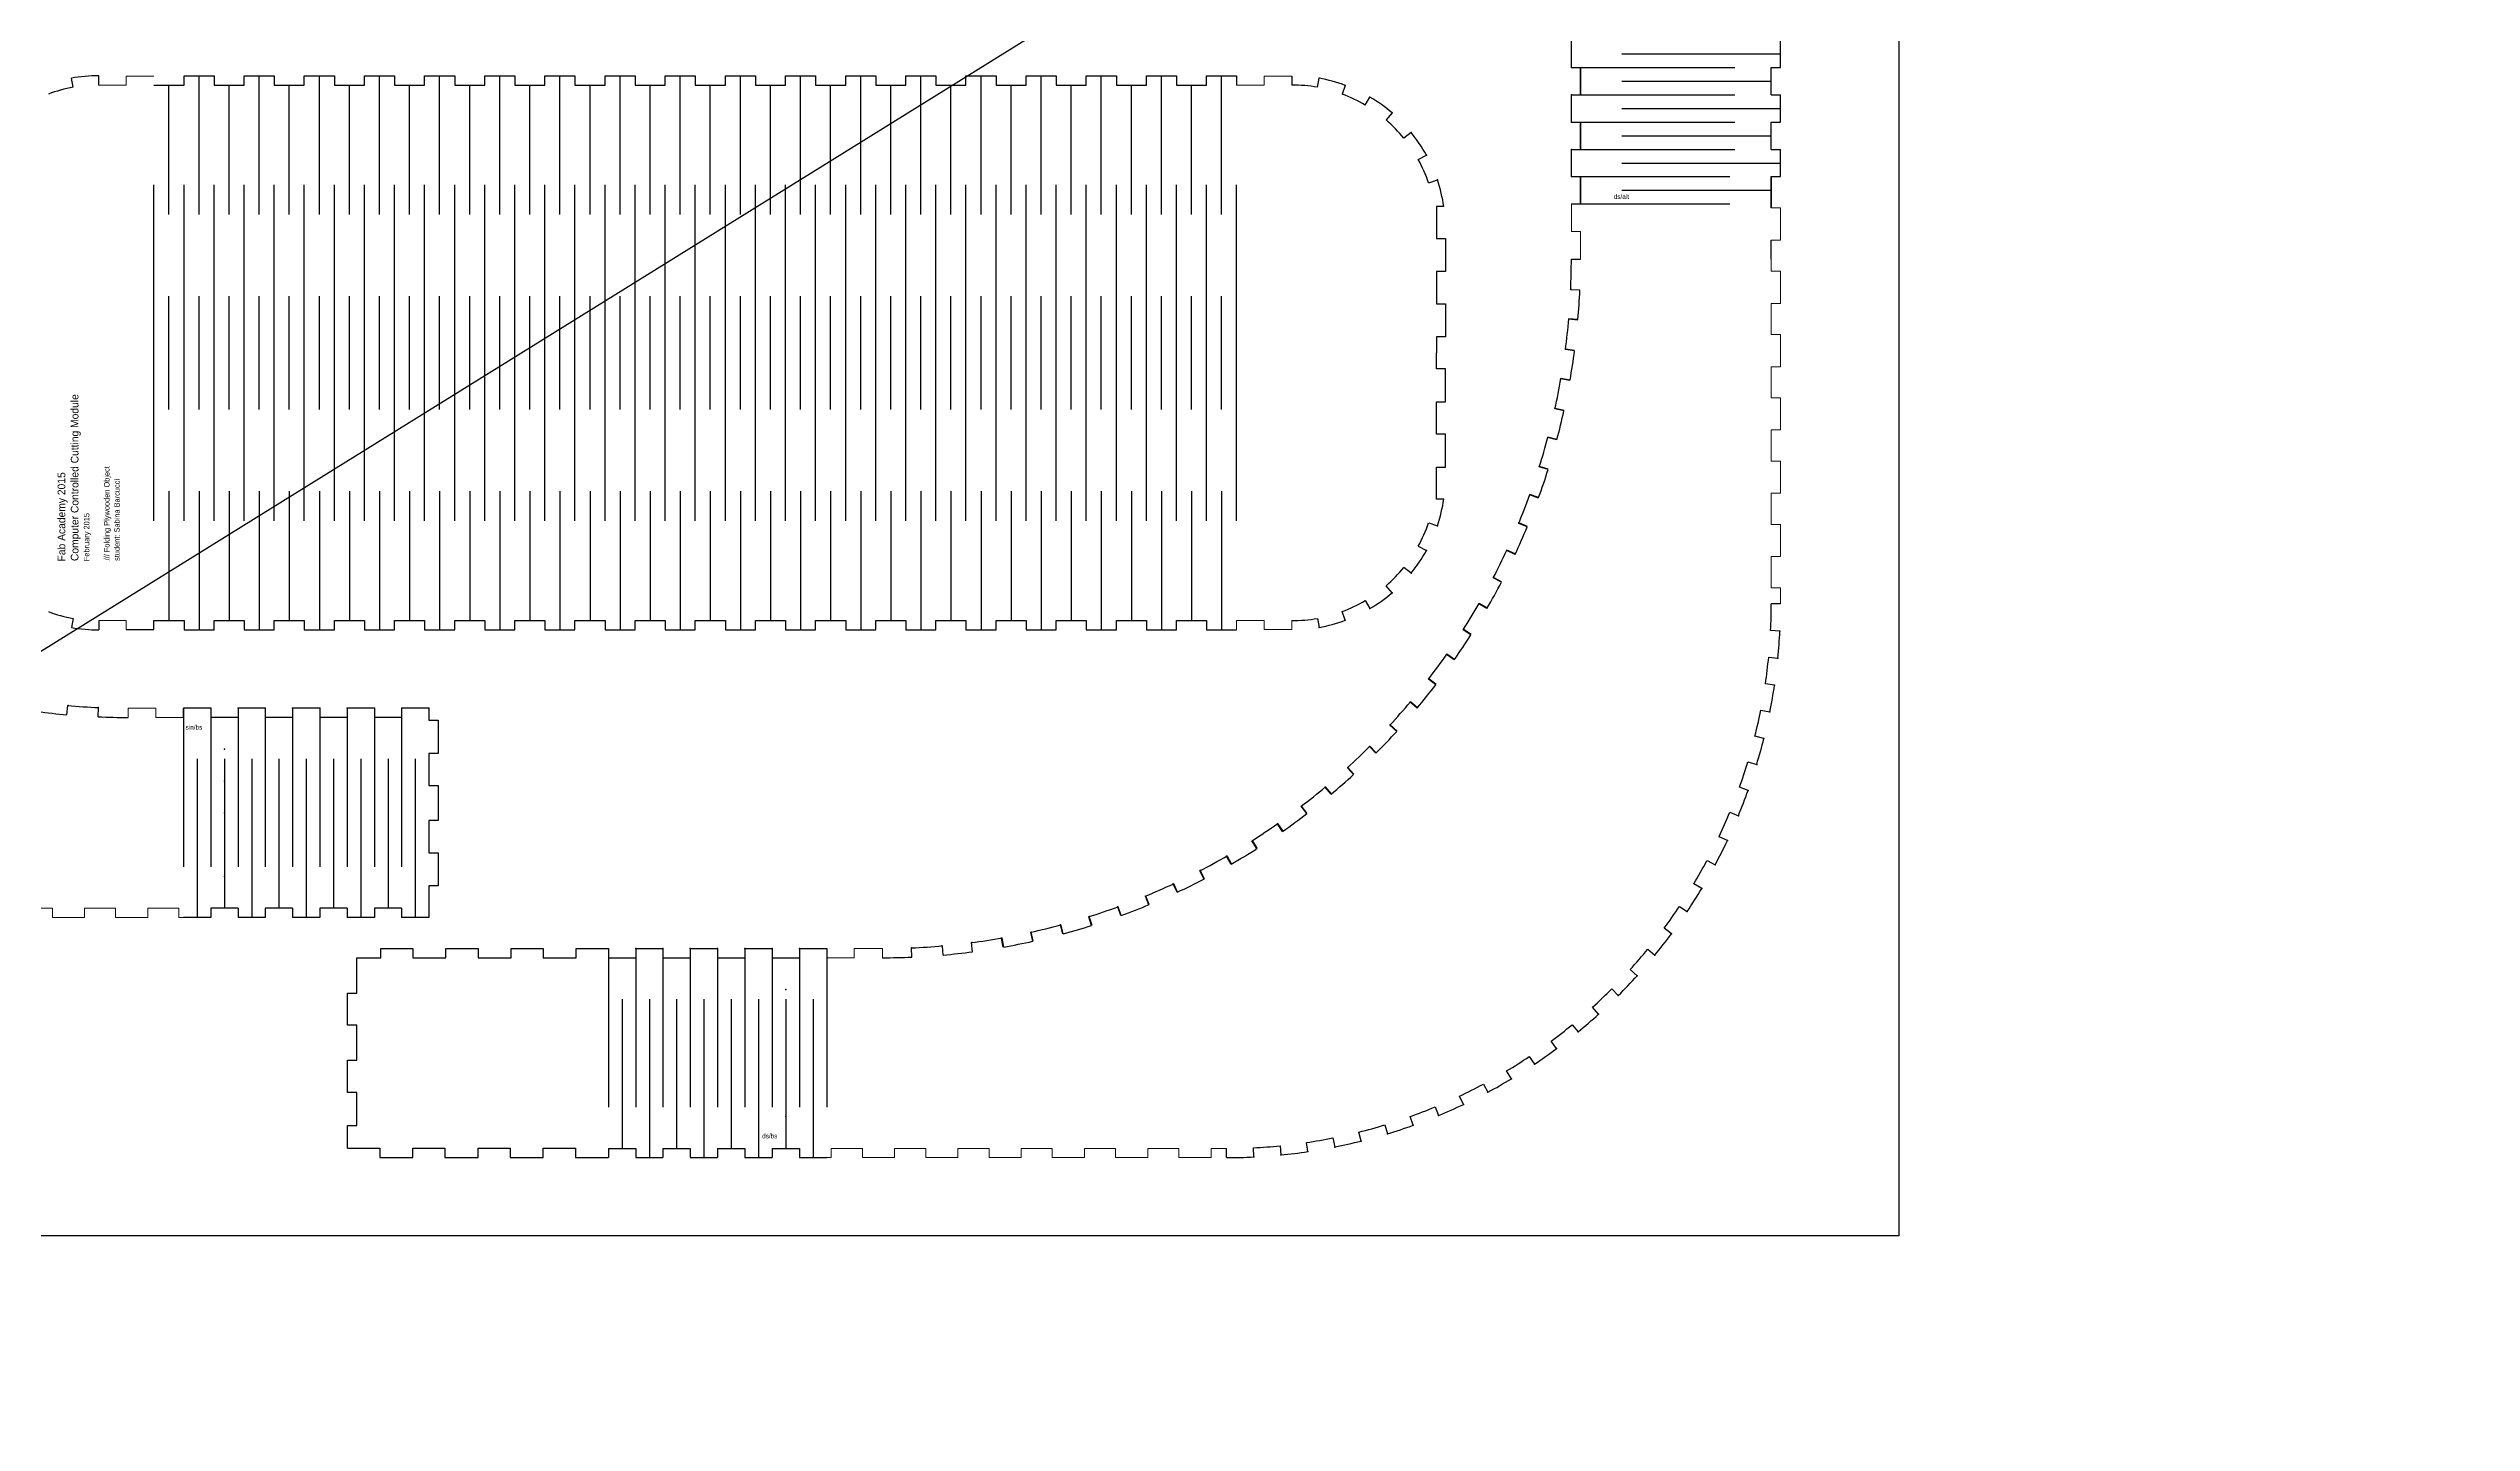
# Model space of a CAD drawing. Header units: millimetres. Extents: x -828 to 5071, y 1205 to 5492.
# Drawn here: x 4088 to 4876, y 2861 to 3308 of the extents above; entities that cross this region are included whole.
import ezdxf

# ---------------------------------------------------------------- set-up
doc = ezdxf.new("R2010")
doc.units = ezdxf.units.MM
doc.layers.get('0').update_dxf_attribs({"true_color": 0xe7f0ff})
doc.layers.add('Layer 1', color=7, linetype='Continuous')

msp = doc.modelspace()

# ---------------------------------------------------------------- linework, layer by layer
at = {"color": 5}
for p, q in [((4689.76, 3521.97), (4689.76, 2921.97)), ((4583.28, 3301.86), (4583.28, 3310.73)), ((4651.28, 3301.86), (4651.28, 3310.73)), ((4583.28, 3301.86), (4586.28, 3301.86)), ((4586.28, 3292.99), (4586.28, 3301.86)), ((4586.28, 3301.86), (4586.28, 3292.99)), ((4648.28, 3292.99), (4648.28, 3301.86)), ((4648.28, 3301.86), (4651.28, 3301.86)), ((4648.28, 3292.99), (4648.28, 3301.86)), ((4096.22, 3295.43), (4095.69, 3298.38)), ((4104.51, 3296.17), (4104.51, 3299.17)), ((4122.47, 3296.09), (4132.25, 3296.09)), ((4127.36, 3254.09), (4127.36, 3296.09)), ((4132.25, 3296.09), (4132.25, 3299.17)), ((4132.25, 3299.17), (4142.02, 3299.17)), ((4137.13, 3254.09), (4137.13, 3299.17)), ((4142.02, 3299.17), (4142.02, 3296.09)), ((4142.02, 3296.09), (4151.8, 3296.09)), ((4146.91, 3254.09), (4146.91, 3296.09)), ((4151.8, 3296.09), (4151.8, 3299.17)), ((4151.8, 3299.17), (4161.58, 3299.17)), ((4156.69, 3254.09), (4156.69, 3299.17)), ((4161.58, 3299.17), (4161.58, 3296.09)), ((4161.58, 3296.09), (4171.36, 3296.09)), ((4166.47, 3254.09), (4166.47, 3296.09)), ((4171.36, 3296.09), (4171.36, 3299.17)), ((4171.36, 3299.17), (4181.13, 3299.17)), ((4176.25, 3254.09), (4176.25, 3299.17)), ((4181.13, 3299.17), (4181.13, 3296.09)), ((4181.13, 3296.09), (4190.91, 3296.09)), ((4186.02, 3254.09), (4186.02, 3296.09)), ((4190.91, 3296.09), (4190.91, 3299.17)), ((4190.91, 3299.17), (4200.69, 3299.17)), ((4195.8, 3254.09), (4195.8, 3299.17)), ((4200.69, 3299.17), (4200.69, 3296.09)), ((4200.69, 3296.09), (4210.47, 3296.09)), ((4205.58, 3254.09), (4205.58, 3296.09)), ((4210.47, 3296.09), (4210.47, 3299.17)), ((4210.47, 3299.17), (4220.25, 3299.17)), ((4215.36, 3254.09), (4215.36, 3299.17)), ((4220.25, 3299.17), (4220.25, 3296.09)), ((4220.25, 3296.09), (4230.02, 3296.09)), ((4225.13, 3254.09), (4225.13, 3296.09)), ((4230.02, 3296.09), (4230.02, 3299.17)), ((4230.02, 3299.17), (4239.8, 3299.17)), ((4234.91, 3254.09), (4234.91, 3299.17)), ((4239.8, 3299.17), (4239.8, 3296.09)), ((4239.8, 3296.09), (4249.58, 3296.09)), ((4244.69, 3254.09), (4244.69, 3296.09)), ((4249.58, 3296.09), (4249.58, 3299.17)), ((4249.58, 3299.17), (4259.36, 3299.17)), ((4254.47, 3254.09), (4254.47, 3299.17)), ((4259.36, 3299.17), (4259.36, 3296.09)), ((4259.36, 3296.09), (4269.13, 3296.09)), ((4264.25, 3254.09), (4264.25, 3296.09)), ((4269.13, 3296.09), (4269.13, 3299.17)), ((4269.13, 3299.17), (4278.91, 3299.17)), ((4274.02, 3254.09), (4274.02, 3299.17)), ((4278.91, 3299.17), (4278.91, 3296.09)), ((4278.91, 3296.09), (4288.69, 3296.09)), ((4283.8, 3254.09), (4283.8, 3296.09)), ((4288.69, 3296.09), (4288.69, 3299.17)), ((4288.69, 3299.17), (4298.47, 3299.17)), ((4293.58, 3254.09), (4293.58, 3299.17)), ((4298.47, 3299.17), (4298.47, 3296.09)), ((4298.47, 3296.09), (4308.25, 3296.09)), ((4303.36, 3254.09), (4303.36, 3296.09)), ((4308.25, 3296.09), (4308.25, 3299.17)), ((4308.25, 3299.17), (4318.02, 3299.17)), ((4313.13, 3254.09), (4313.13, 3299.17)), ((4318.02, 3299.17), (4318.02, 3296.09)), ((4318.02, 3296.09), (4327.8, 3296.09)), ((4322.91, 3254.09), (4322.91, 3296.09)), ((4327.8, 3296.09), (4327.8, 3299.17)), ((4327.8, 3299.17), (4337.58, 3299.17)), ((4332.69, 3254.09), (4332.69, 3299.17)), ((4337.58, 3299.17), (4337.58, 3296.09)), ((4337.58, 3296.09), (4347.36, 3296.09)), ((4342.47, 3254.09), (4342.47, 3296.09)), ((4347.36, 3296.09), (4347.36, 3299.17)), ((4347.36, 3299.17), (4357.13, 3299.17)), ((4352.25, 3254.09), (4352.25, 3299.17)), ((4357.13, 3299.17), (4357.13, 3296.09)), ((4357.13, 3296.09), (4366.91, 3296.09)), ((4362.02, 3254.09), (4362.02, 3296.09)), ((4366.91, 3296.09), (4366.91, 3299.17)), ((4366.91, 3299.17), (4376.69, 3299.17)), ((4371.8, 3254.09), (4371.8, 3299.17)), ((4376.69, 3299.17), (4376.69, 3296.09)), ((4376.69, 3296.09), (4386.47, 3296.09)), ((4381.58, 3254.09), (4381.58, 3296.09)), ((4386.47, 3296.09), (4386.47, 3299.17)), ((4386.47, 3299.17), (4396.25, 3299.17)), ((4391.36, 3254.09), (4391.36, 3299.17)), ((4396.25, 3299.17), (4396.25, 3296.09)), ((4396.25, 3296.09), (4406.02, 3296.09)), ((4401.13, 3254.09), (4401.13, 3296.09)), ((4406.02, 3296.09), (4406.02, 3299.17)), ((4406.02, 3299.17), (4415.8, 3299.17)), ((4410.91, 3254.09), (4410.91, 3299.17)), ((4415.8, 3299.17), (4415.8, 3296.09)), ((4415.8, 3296.09), (4425.58, 3296.09)), ((4420.69, 3254.09), (4420.69, 3296.09)), ((4425.58, 3296.09), (4425.58, 3299.17)), ((4425.58, 3299.17), (4435.36, 3299.17)), ((4430.47, 3254.09), (4430.47, 3299.17)), ((4435.36, 3299.17), (4435.36, 3296.09)), ((4435.36, 3296.09), (4445.13, 3296.09)), ((4440.25, 3254.09), (4440.25, 3296.09)), ((4445.13, 3296.09), (4445.13, 3299.17)), ((4445.13, 3299.17), (4454.91, 3299.17)), ((4450.02, 3254.09), (4450.02, 3299.17)), ((4454.91, 3299.17), (4454.91, 3296.09)), ((4454.91, 3296.09), (4464.69, 3296.09)), ((4459.8, 3254.09), (4459.8, 3296.09)), ((4464.69, 3296.09), (4464.69, 3299.17)), ((4464.69, 3299.17), (4474.47, 3299.17)), ((4469.58, 3254.09), (4469.58, 3299.17)), ((4474.47, 3299.17), (4474.47, 3296.09)), ((4492.42, 3299.09), (4492.42, 3296.17)), ((4500.71, 3295.43), (4501.24, 3298.38)), ((4509.79, 3296.05), (4508.75, 3293.24)), ((4583.28, 3284.12), (4583.28, 3292.99)), ((4583.28, 3292.99), (4586.28, 3292.99)), ((4648.28, 3292.99), (4651.28, 3292.99)), ((4651.28, 3284.12), (4651.28, 3292.99)), ((4516.27, 3289.67), (4517.79, 3292.25)), ((4525, 3287.09), (4523.04, 3284.82)), ((4531.18, 3280.75), (4528.85, 3278.85)), ((4583.28, 3284.12), (4586.28, 3284.12)), ((4586.28, 3275.25), (4586.28, 3284.12)), ((4586.28, 3284.12), (4586.28, 3275.25)), ((4648.28, 3275.25), (4648.28, 3284.12)), ((4648.28, 3284.12), (4651.28, 3284.12)), ((4648.28, 3275.25), (4648.28, 3284.12)), ((4533.51, 3271.96), (4536.14, 3273.41)), ((4583.28, 3266.38), (4583.28, 3275.25)), ((4583.28, 3275.25), (4586.28, 3275.25)), ((4648.28, 3275.25), (4651.28, 3275.25)), ((4651.28, 3266.38), (4651.28, 3275.25)), ((4122.47, 3154.5), (4122.47, 3263.68)), ((4132.25, 3154.5), (4132.25, 3263.68)), ((4142.02, 3154.5), (4142.02, 3263.68)), ((4151.8, 3154.5), (4151.8, 3263.68)), ((4161.58, 3154.5), (4161.58, 3263.68)), ((4171.36, 3154.5), (4171.36, 3263.68)), ((4181.13, 3154.5), (4181.13, 3263.68)), ((4190.91, 3154.5), (4190.91, 3263.68)), ((4200.69, 3154.5), (4200.69, 3263.68)), ((4210.47, 3154.5), (4210.47, 3263.68)), ((4220.25, 3154.5), (4220.25, 3263.68)), ((4230.02, 3154.5), (4230.02, 3263.68)), ((4239.8, 3154.5), (4239.8, 3263.68)), ((4249.58, 3154.5), (4249.58, 3263.68)), ((4259.36, 3154.5), (4259.36, 3263.68)), ((4269.13, 3154.5), (4269.13, 3263.68)), ((4278.91, 3154.5), (4278.91, 3263.68)), ((4288.69, 3154.5), (4288.69, 3263.68)), ((4298.47, 3154.5), (4298.47, 3263.68)), ((4308.25, 3154.5), (4308.25, 3263.68)), ((4318.02, 3154.5), (4318.02, 3263.68)), ((4327.8, 3154.5), (4327.8, 3263.68)), ((4337.58, 3154.5), (4337.58, 3263.68)), ((4347.36, 3154.5), (4347.36, 3263.68)), ((4357.13, 3154.5), (4357.13, 3263.68)), ((4366.91, 3154.5), (4366.91, 3263.68)), ((4376.69, 3154.5), (4376.69, 3263.68)), ((4386.47, 3154.5), (4386.47, 3263.68)), ((4396.25, 3154.5), (4396.25, 3263.68)), ((4406.02, 3154.5), (4406.02, 3263.68)), ((4415.8, 3154.5), (4415.8, 3263.68)), ((4425.58, 3154.5), (4425.58, 3263.68)), ((4435.36, 3154.5), (4435.36, 3263.68)), ((4445.13, 3154.5), (4445.13, 3263.68)), ((4454.91, 3154.5), (4454.91, 3263.68)), ((4464.69, 3154.5), (4464.69, 3263.68)), ((4474.47, 3154.5), (4474.47, 3263.68)), ((4536.89, 3264.34), (4539.73, 3265.31)), ((4583.28, 3266.38), (4586.28, 3266.38)), ((4586.28, 3257.51), (4586.28, 3266.38)), ((4586.28, 3266.38), (4586.28, 3257.51)), ((4648.28, 3257.51), (4648.28, 3266.38)), ((4648.28, 3266.38), (4651.28, 3266.38)), ((4648.28, 3266.38), (4648.28, 3256.19)), ((4541.83, 3256.71), (4539.4, 3256.71)), ((4539.4, 3256.71), (4539.4, 3246.26)), ((4583.28, 3257.51), (4586.28, 3257.51)), ((4648.28, 3256.19), (4648.28, 3257.51)), ((4648.28, 3257.51), (4648.28, 3257.51)), ((4539.4, 3246.26), (4542.4, 3246.26)), ((4542.4, 3246.26), (4542.4, 3235.51)), ((4648.28, 3239.56), (4648.28, 3245.75)), ((4583.28, 3239.56), (4586.28, 3239.56)), ((4583.28, 3239.56), (4583.28, 3239.56)), ((4542.4, 3235.51), (4539.4, 3235.51)), ((4539.4, 3235.51), (4539.4, 3225.06)), ((4127.36, 3190.72), (4127.36, 3227.47)), ((4137.13, 3190.72), (4137.13, 3227.47)), ((4146.91, 3190.72), (4146.91, 3227.47)), ((4156.69, 3190.72), (4156.69, 3227.47)), ((4166.47, 3190.72), (4166.47, 3227.47)), ((4176.25, 3190.72), (4176.25, 3227.47)), ((4186.02, 3190.72), (4186.02, 3227.47)), ((4195.8, 3190.72), (4195.8, 3227.47)), ((4205.58, 3190.72), (4205.58, 3227.47)), ((4215.36, 3190.72), (4215.36, 3227.47)), ((4225.13, 3190.72), (4225.13, 3227.47)), ((4234.91, 3190.72), (4234.91, 3227.47)), ((4244.69, 3190.72), (4244.69, 3227.47)), ((4254.47, 3190.72), (4254.47, 3227.47)), ((4264.25, 3190.72), (4264.25, 3227.47)), ((4274.02, 3190.72), (4274.02, 3227.47)), ((4283.8, 3190.72), (4283.8, 3227.47)), ((4293.58, 3190.72), (4293.58, 3227.47)), ((4303.36, 3190.72), (4303.36, 3227.47)), ((4313.13, 3190.72), (4313.13, 3227.47)), ((4322.91, 3190.72), (4322.91, 3227.47)), ((4332.69, 3190.72), (4332.69, 3227.47)), ((4342.47, 3190.72), (4342.47, 3227.47)), ((4352.25, 3190.72), (4352.25, 3227.47)), ((4362.02, 3190.72), (4362.02, 3227.47)), ((4371.8, 3190.72), (4371.8, 3227.47)), ((4381.58, 3190.72), (4381.58, 3227.47)), ((4391.36, 3190.72), (4391.36, 3227.47)), ((4401.13, 3190.72), (4401.13, 3227.47)), ((4410.91, 3190.72), (4410.91, 3227.47)), ((4420.69, 3190.72), (4420.69, 3227.47)), ((4430.47, 3190.72), (4430.47, 3227.47)), ((4440.25, 3190.72), (4440.25, 3227.47)), ((4450.02, 3190.72), (4450.02, 3227.47)), ((4459.8, 3190.72), (4459.8, 3227.47)), ((4469.58, 3190.72), (4469.58, 3227.47)), ((4539.4, 3225.06), (4542.4, 3225.06)), ((4542.4, 3225.06), (4542.4, 3214.32)), ((4586.06, 3229.5), (4583.06, 3229.63)), ((4542.4, 3214.32), (4539.4, 3214.32)), ((4539.4, 3214.32), (4539.4, 3209.09)), ((4585.42, 3219.76), (4582.43, 3220.02)), ((4585.43, 3219.91), (4582.44, 3220.17)), ((4539.4, 3203.87), (4539.4, 3209.09)), ((4584.32, 3209.76), (4581.34, 3210.15)), ((4584.34, 3209.91), (4581.36, 3210.3)), ((4542.4, 3203.87), (4539.4, 3203.87)), ((4542.4, 3193.12), (4542.4, 3203.87)), ((4582.83, 3200.12), (4579.87, 3200.64)), ((4582.85, 3200.26), (4579.9, 3200.79)), ((4539.4, 3182.68), (4539.4, 3193.12)), ((4539.4, 3193.12), (4542.4, 3193.12)), ((4580.86, 3190.25), (4577.93, 3190.9)), ((4580.9, 3190.4), (4577.97, 3191.05)), ((4542.4, 3182.68), (4539.4, 3182.68)), ((4542.4, 3171.93), (4542.4, 3182.68)), ((4578.54, 3180.77), (4575.64, 3181.55)), ((4578.54, 3180.77), (4575.64, 3181.55)), ((4578.58, 3180.92), (4575.68, 3181.69)), ((4539.4, 3161.48), (4539.4, 3171.93)), ((4539.4, 3171.93), (4542.4, 3171.93)), ((4575.72, 3171.11), (4572.86, 3172.02)), ((4575.77, 3171.26), (4572.91, 3172.16)), ((4127.36, 3164.09), (4127.36, 3122.09)), ((4137.13, 3164.09), (4137.13, 3119.02)), ((4146.91, 3164.09), (4146.91, 3122.09)), ((4156.69, 3164.09), (4156.69, 3119.02)), ((4166.47, 3164.09), (4166.47, 3122.09)), ((4176.25, 3164.09), (4176.25, 3119.02)), ((4186.02, 3164.09), (4186.02, 3122.09)), ((4195.8, 3164.09), (4195.8, 3119.02)), ((4205.58, 3164.09), (4205.58, 3122.09)), ((4215.36, 3164.09), (4215.36, 3119.02)), ((4225.13, 3164.09), (4225.13, 3122.09)), ((4234.91, 3164.09), (4234.91, 3119.02)), ((4244.69, 3164.09), (4244.69, 3122.09)), ((4254.47, 3164.09), (4254.47, 3119.02)), ((4264.25, 3164.09), (4264.25, 3122.09)), ((4274.02, 3164.09), (4274.02, 3119.02)), ((4283.8, 3164.09), (4283.8, 3122.09)), ((4293.58, 3164.09), (4293.58, 3119.02)), ((4303.36, 3164.09), (4303.36, 3122.09)), ((4313.13, 3164.09), (4313.13, 3119.02)), ((4322.91, 3164.09), (4322.91, 3122.09)), ((4332.69, 3164.09), (4332.69, 3119.02)), ((4342.47, 3164.09), (4342.47, 3122.09)), ((4352.25, 3164.09), (4352.25, 3119.02)), ((4362.02, 3164.09), (4362.02, 3122.09)), ((4371.8, 3164.09), (4371.8, 3119.02)), ((4381.58, 3164.09), (4381.58, 3122.09)), ((4391.36, 3164.09), (4391.36, 3119.02)), ((4401.13, 3164.09), (4401.13, 3122.09)), ((4410.91, 3164.09), (4410.91, 3119.02)), ((4420.69, 3164.09), (4420.69, 3122.09)), ((4430.47, 3164.09), (4430.47, 3119.02)), ((4440.25, 3164.09), (4440.25, 3122.09)), ((4450.02, 3164.09), (4450.02, 3119.02)), ((4459.8, 3164.09), (4459.8, 3122.09)), ((4469.58, 3164.09), (4469.58, 3119.02)), ((4541.83, 3161.48), (4539.4, 3161.48)), ((4572.58, 3161.87), (4569.76, 3162.9)), ((4572.63, 3162.01), (4569.81, 3163.04)), ((4536.89, 3153.84), (4539.73, 3152.88)), ((4568.93, 3152.5), (4566.16, 3153.65)), ((4568.99, 3152.64), (4566.22, 3153.78)), ((4533.51, 3146.23), (4536.14, 3144.78)), ((4565, 3143.57), (4562.28, 3144.83)), ((4565.06, 3143.7), (4562.34, 3144.97)), ((4531.18, 3137.44), (4528.85, 3139.33)), ((4560.55, 3134.54), (4557.88, 3135.93)), ((4560.62, 3134.68), (4557.95, 3136.06)), ((4516.27, 3128.52), (4517.79, 3125.94)), ((4525, 3131.09), (4523.04, 3133.37)), ((4555.85, 3125.99), (4553.25, 3127.49)), ((4555.92, 3126.12), (4553.33, 3127.62)), ((4651.28, 3127.49), (4648.28, 3127.49)), ((4096.22, 3122.76), (4095.69, 3119.8)), ((4104.51, 3122.02), (4104.51, 3119.02)), ((4122.47, 3122.09), (4132.25, 3122.09)), ((4132.25, 3122.09), (4132.25, 3119.09)), ((4132.25, 3122.09), (4132.25, 3119.02)), ((4142.02, 3119.02), (4142.02, 3122.09)), ((4142.02, 3122.09), (4151.8, 3122.09)), ((4151.8, 3122.09), (4151.8, 3119.02)), ((4161.58, 3119.02), (4161.58, 3122.09)), ((4161.58, 3122.09), (4171.36, 3122.09)), ((4171.36, 3122.09), (4171.36, 3119.02)), ((4181.13, 3119.02), (4181.13, 3122.09)), ((4181.13, 3122.09), (4190.91, 3122.09)), ((4190.91, 3122.09), (4190.91, 3119.02)), ((4200.69, 3119.02), (4200.69, 3122.09)), ((4200.69, 3122.09), (4210.47, 3122.09)), ((4210.47, 3122.09), (4210.47, 3119.02)), ((4220.25, 3119.02), (4220.25, 3122.09)), ((4220.25, 3122.09), (4230.02, 3122.09)), ((4230.02, 3122.09), (4230.02, 3119.02)), ((4239.8, 3119.02), (4239.8, 3122.09)), ((4239.8, 3122.09), (4249.58, 3122.09)), ((4249.58, 3122.09), (4249.58, 3119.02)), ((4259.36, 3119.02), (4259.36, 3122.09)), ((4259.36, 3122.09), (4269.13, 3122.09)), ((4269.13, 3122.09), (4269.13, 3119.02)), ((4278.91, 3119.02), (4278.91, 3122.09)), ((4278.91, 3122.09), (4288.69, 3122.09)), ((4288.69, 3122.09), (4288.69, 3119.02)), ((4298.47, 3119.02), (4298.47, 3122.09)), ((4298.47, 3122.09), (4308.25, 3122.09)), ((4308.25, 3122.09), (4308.25, 3119.02)), ((4318.02, 3119.02), (4318.02, 3122.09)), ((4318.02, 3122.09), (4327.8, 3122.09)), ((4327.8, 3122.09), (4327.8, 3119.02)), ((4337.58, 3119.02), (4337.58, 3122.09)), ((4337.58, 3122.09), (4347.36, 3122.09)), ((4347.36, 3122.09), (4347.36, 3119.02)), ((4357.13, 3119.02), (4357.13, 3122.09)), ((4357.13, 3122.09), (4366.91, 3122.09)), ((4366.91, 3122.09), (4366.91, 3119.02)), ((4376.69, 3119.02), (4376.69, 3122.09)), ((4376.69, 3122.09), (4386.47, 3122.09)), ((4386.47, 3122.09), (4386.47, 3119.02)), ((4396.25, 3119.02), (4396.25, 3122.09)), ((4396.25, 3122.09), (4406.02, 3122.09)), ((4406.02, 3122.09), (4406.02, 3119.02)), ((4415.8, 3119.02), (4415.8, 3122.09)), ((4415.8, 3122.09), (4425.58, 3122.09)), ((4425.58, 3122.09), (4425.58, 3119.02)), ((4435.36, 3119.02), (4435.36, 3122.09)), ((4435.36, 3122.09), (4445.13, 3122.09)), ((4445.13, 3122.09), (4445.13, 3119.02)), ((4454.91, 3119.02), (4454.91, 3122.09)), ((4454.91, 3122.09), (4464.69, 3122.09)), ((4464.69, 3122.09), (4464.69, 3119.02)), ((4500.71, 3122.76), (4501.24, 3119.8)), ((4509.79, 3122.13), (4508.75, 3124.95)), ((4113.49, 3119.09), (4122.47, 3119.09)), ((4132.25, 3119.02), (4142.02, 3119.02)), ((4151.8, 3119.02), (4161.58, 3119.02)), ((4171.36, 3119.02), (4181.13, 3119.02)), ((4190.91, 3119.02), (4200.69, 3119.02)), ((4210.47, 3119.02), (4220.25, 3119.02)), ((4230.02, 3119.02), (4239.8, 3119.02)), ((4249.58, 3119.02), (4259.36, 3119.02)), ((4269.13, 3119.02), (4278.91, 3119.02)), ((4288.69, 3119.02), (4298.47, 3119.02)), ((4308.25, 3119.02), (4318.02, 3119.02)), ((4327.8, 3119.02), (4337.58, 3119.02)), ((4347.36, 3119.02), (4357.13, 3119.02)), ((4366.91, 3119.02), (4376.69, 3119.02)), ((4386.47, 3119.02), (4396.25, 3119.02)), ((4406.02, 3119.02), (4415.8, 3119.02)), ((4425.58, 3119.02), (4435.36, 3119.02)), ((4445.13, 3119.02), (4454.91, 3119.02)), ((4464.69, 3119.02), (4474.47, 3119.02)), ((4550.63, 3117.39), (4548.1, 3119)), ((4550.71, 3117.52), (4548.18, 3119.13)), ((4651.07, 3118.65), (4648.07, 3118.8)), ((4545.2, 3109.28), (4542.74, 3111)), ((4545.29, 3109.4), (4542.83, 3111.12)), ((4647.43, 3110.13), (4650.42, 3109.84)), ((4539.25, 3101.17), (4536.87, 3102.99)), ((4539.34, 3101.29), (4536.96, 3103.11)), ((4649.34, 3101.07), (4646.37, 3101.51)), ((4094.18, 3091.43), (4094.44, 3094.41)), ((4104.37, 3090.76), (4104.5, 3093.76)), ((4140.95, 3093.55), (4132.08, 3093.55)), ((4132.08, 3093.55), (4132.08, 3042)), ((4132.08, 3090.55), (4132.08, 3093.47)), ((4140.95, 3093.55), (4140.95, 3090.55)), ((4140.95, 3093.55), (4140.95, 3090.55)), ((4140.95, 3093.55), (4140.95, 3042)), ((4149.82, 3090.55), (4140.95, 3090.55)), ((4158.69, 3093.55), (4149.82, 3093.55)), ((4149.82, 3093.55), (4149.82, 3090.55)), ((4149.82, 3093.55), (4149.82, 3090.55)), ((4149.82, 3093.55), (4149.82, 3042)), ((4158.69, 3093.55), (4158.69, 3090.55)), ((4158.69, 3093.55), (4158.69, 3090.55)), ((4158.69, 3093.55), (4158.69, 3042)), ((4167.56, 3090.55), (4158.69, 3090.55)), ((4176.43, 3093.55), (4167.56, 3093.55)), ((4167.56, 3093.55), (4167.56, 3090.55)), ((4167.56, 3093.55), (4167.56, 3090.55)), ((4167.56, 3093.55), (4167.56, 3042)), ((4176.43, 3093.55), (4176.43, 3090.55)), ((4176.43, 3093.55), (4176.43, 3090.55)), ((4176.43, 3093.55), (4176.43, 3042)), ((4185.3, 3090.55), (4176.43, 3090.55)), ((4194.17, 3093.55), (4185.3, 3093.55)), ((4185.3, 3093.55), (4185.3, 3090.55)), ((4185.3, 3093.55), (4185.3, 3090.55)), ((4185.3, 3090.55), (4185.3, 3042)), ((4194.17, 3093.55), (4194.17, 3090.55)), ((4194.17, 3093.55), (4194.17, 3090.55)), ((4203, 3090.55), (4194.17, 3090.55)), ((4194.17, 3090.55), (4194.17, 3042)), ((4211.87, 3093.55), (4203, 3093.55)), ((4203, 3093.55), (4203, 3090.55)), ((4203, 3093.55), (4203, 3090.55)), ((4203, 3090.55), (4203, 3042)), ((4211.87, 3093.55), (4211.87, 3089.61)), ((4211.87, 3089.61), (4214.87, 3089.61)), ((4214.87, 3089.61), (4214.87, 3078.86)), ((4526.5, 3086), (4524.29, 3088.02)), ((4526.6, 3086.11), (4524.39, 3088.13)), ((4526.6, 3086.11), (4524.39, 3088.13)), ((4533.14, 3093.56), (4530.84, 3095.48)), ((4533.24, 3093.67), (4530.94, 3095.6)), ((4644.88, 3092.94), (4647.82, 3092.36)), ((4519.75, 3078.95), (4517.63, 3081.07)), ((4519.75, 3078.95), (4517.63, 3081.07)), ((4519.86, 3079.05), (4517.74, 3081.17)), ((4645.89, 3083.73), (4642.98, 3084.46)), ((4136.51, 3077.09), (4136.51, 3025.54)), ((4145.38, 3077.09), (4145.38, 3028.54)), ((4154.25, 3077.09), (4154.25, 3025.54)), ((4163.12, 3077.09), (4163.12, 3028.54)), ((4171.99, 3077.09), (4171.99, 3025.54)), ((4180.86, 3077.09), (4180.86, 3028.54)), ((4189.74, 3077.09), (4189.74, 3025.54)), ((4198.58, 3077.09), (4198.58, 3028.54)), ((4207.43, 3077.09), (4207.43, 3025.54)), ((4214.87, 3078.86), (4211.87, 3078.86)), ((4211.87, 3078.86), (4211.87, 3068.41)), ((4512.48, 3071.99), (4510.46, 3074.2)), ((4512.59, 3072.09), (4510.57, 3074.31)), ((4640.66, 3076.09), (4643.53, 3075.22)), ((4211.87, 3068.41), (4214.87, 3068.41)), ((4214.87, 3068.41), (4214.87, 3057.01)), ((4505.14, 3065.56), (4503.21, 3067.86)), ((4505.14, 3065.56), (4503.21, 3067.86)), ((4505.26, 3065.66), (4503.33, 3067.95)), ((4640.76, 3066.82), (4637.93, 3067.83)), ((4214.87, 3057.01), (4211.87, 3057.01)), ((4211.87, 3057.01), (4211.87, 3046.57)), ((4497.29, 3059.27), (4495.47, 3061.65)), ((4497.41, 3059.36), (4495.59, 3061.74)), ((4634.81, 3059.73), (4637.58, 3058.58)), ((4481.06, 3047.91), (4479.44, 3050.44)), ((4481.18, 3047.99), (4479.57, 3050.52)), ((4489.42, 3053.5), (4487.7, 3055.95)), ((4489.42, 3053.5), (4487.7, 3055.95)), ((4489.54, 3053.58), (4487.82, 3056.04)), ((4634, 3050.5), (4631.28, 3051.78)), ((4211.87, 3046.57), (4214.87, 3046.57)), ((4214.87, 3046.57), (4214.87, 3035.82)), ((4464.02, 3038.08), (4462.64, 3040.74)), ((4464.02, 3038.08), (4462.64, 3040.74)), ((4472.71, 3042.85), (4471.21, 3045.45)), ((4472.84, 3042.93), (4471.34, 3045.52)), ((4627.38, 3044.02), (4630.02, 3042.6)), ((4214.87, 3035.82), (4211.87, 3035.82)), ((4211.87, 3035.82), (4211.87, 3025.54)), ((4455.13, 3033.7), (4453.87, 3036.42)), ((4455.13, 3033.7), (4453.87, 3036.42)), ((4455.27, 3033.76), (4454, 3036.48)), ((4463.89, 3038.01), (4462.5, 3040.68)), ((4625.67, 3034.91), (4623.09, 3036.45)), ((4140.95, 3025.54), (4132.08, 3025.54)), ((4149.82, 3028.54), (4140.95, 3028.54)), ((4140.95, 3028.54), (4140.95, 3025.54)), ((4140.95, 3028.54), (4140.95, 3025.54)), ((4149.82, 3028.54), (4149.82, 3025.54)), ((4149.82, 3028.54), (4149.82, 3025.54)), ((4158.69, 3025.54), (4149.82, 3025.54)), ((4167.56, 3028.54), (4158.69, 3028.54)), ((4158.69, 3028.54), (4158.69, 3025.54)), ((4158.69, 3028.54), (4158.69, 3025.54)), ((4167.56, 3028.54), (4167.56, 3025.54)), ((4167.56, 3028.54), (4167.56, 3025.54)), ((4176.43, 3025.54), (4167.56, 3025.54)), ((4185.3, 3028.54), (4176.43, 3028.54)), ((4176.43, 3028.54), (4176.43, 3025.54)), ((4176.43, 3028.54), (4176.43, 3025.54)), ((4185.3, 3028.54), (4185.3, 3025.54)), ((4185.3, 3028.54), (4185.3, 3025.54)), ((4194.17, 3025.54), (4185.3, 3025.54)), ((4203, 3028.54), (4194.17, 3028.54)), ((4194.17, 3028.54), (4194.17, 3025.54)), ((4194.17, 3028.54), (4194.17, 3025.54)), ((4203, 3028.54), (4203, 3025.54)), ((4211.87, 3025.54), (4203, 3025.54)), ((4211.87, 3028.54), (4211.87, 3025.54)), ((4427.3, 3022.89), (4426.4, 3025.75)), ((4427.44, 3022.93), (4426.54, 3025.79)), ((4427.44, 3022.93), (4426.54, 3025.79)), ((4436.83, 3026.12), (4435.8, 3028.94)), ((4436.97, 3026.17), (4435.94, 3028.99)), ((4445.92, 3029.65), (4444.78, 3032.42)), ((4446.06, 3029.71), (4444.91, 3032.48)), ((4446.06, 3029.71), (4444.91, 3032.48)), ((4618.44, 3029.11), (4620.94, 3027.44)), ((4388.64, 3014.34), (4388.25, 3017.32)), ((4398.58, 3015.87), (4398.06, 3018.82)), ((4398.73, 3015.9), (4398.21, 3018.85)), ((4408.16, 3017.77), (4407.51, 3020.7)), ((4408.3, 3017.8), (4407.65, 3020.73)), ((4408.3, 3017.8), (4407.65, 3020.73)), ((4417.93, 3020.16), (4417.15, 3023.06)), ((4418.07, 3020.2), (4417.3, 3023.1)), ((4615.85, 3020.22), (4613.44, 3022.01)), ((4188.45, 3012.42), (4196.2, 3012.42)), ((4188.45, 3000.9), (4188.45, 3012.42)), ((4196.2, 3012.42), (4196.2, 3015.42)), ((4196.2, 3015.42), (4206.64, 3015.42)), ((4206.64, 3015.42), (4206.64, 3012.42)), ((4206.64, 3012.42), (4217.39, 3012.42)), ((4217.39, 3012.42), (4217.39, 3015.42)), ((4217.39, 3015.42), (4227.84, 3015.42)), ((4227.84, 3015.42), (4227.84, 3012.42)), ((4227.84, 3012.42), (4238.58, 3012.42)), ((4238.58, 3012.42), (4238.58, 3015.42)), ((4238.58, 3015.42), (4249.03, 3015.42)), ((4249.03, 3015.42), (4249.03, 3012.42)), ((4249.03, 3012.42), (4259.78, 3012.42)), ((4259.78, 3012.42), (4259.78, 3015.42)), ((4259.78, 3015.42), (4270.23, 3015.42)), ((4270.23, 3015.42), (4270.23, 3012.42)), ((4270.23, 3012.42), (4279.1, 3012.42)), ((4270.23, 3012.42), (4270.23, 2963.88)), ((4279.1, 3015.42), (4287.97, 3015.42)), ((4279.1, 3015.42), (4279.1, 3012.42)), ((4279.1, 3015.42), (4279.1, 2963.88)), ((4287.97, 3015.42), (4287.97, 3012.42)), ((4287.97, 3015.42), (4287.97, 2963.88)), ((4287.97, 3012.42), (4296.84, 3012.42)), ((4296.84, 3015.42), (4305.71, 3015.42)), ((4296.84, 3015.42), (4296.84, 3012.42)), ((4296.84, 3015.42), (4296.84, 2963.88)), ((4305.71, 3015.42), (4305.71, 3012.42)), ((4305.71, 3015.42), (4305.71, 2963.88)), ((4305.71, 3012.42), (4314.58, 3012.42)), ((4314.58, 3015.42), (4323.45, 3015.42)), ((4314.58, 3015.42), (4314.58, 3012.42)), ((4314.58, 3015.42), (4314.58, 2963.88)), ((4323.45, 3015.42), (4323.45, 3012.42)), ((4323.45, 3015.42), (4323.45, 2963.88)), ((4323.45, 3012.42), (4332.32, 3012.42)), ((4332.32, 3015.42), (4341.19, 3015.42)), ((4332.32, 3015.42), (4332.32, 3012.42)), ((4332.32, 3015.42), (4332.32, 2963.88)), ((4341.19, 3015.42), (4341.19, 2963.88)), ((4368.9, 3012.63), (4368.77, 3015.63)), ((4379.09, 3013.3), (4378.82, 3016.29)), ((4608.09, 3015.15), (4610.41, 3013.25)), ((4596.42, 3002.28), (4598.54, 3000.16)), ((4604.64, 3006.56), (4602.41, 3008.57)), ((4185.45, 2990.46), (4185.45, 3000.9)), ((4185.45, 3000.9), (4188.45, 3000.9)), ((4274.66, 2998.96), (4274.66, 2950.41)), ((4283.53, 2998.96), (4283.53, 2947.41)), ((4292.4, 2998.96), (4292.4, 2950.41)), ((4301.27, 2998.96), (4301.27, 2947.41)), ((4310.14, 2998.96), (4310.14, 2950.41)), ((4319.01, 2998.96), (4319.01, 2947.41)), ((4327.88, 2998.96), (4327.88, 2950.41)), ((4336.75, 2998.96), (4336.75, 2947.41)), ((4592.14, 2994.06), (4590.13, 2996.29)), ((4188.45, 2990.46), (4185.45, 2990.46)), ((4188.45, 2979.06), (4188.45, 2990.46)), ((4583.54, 2990.61), (4585.45, 2988.29)), ((4185.45, 2968.61), (4185.45, 2979.06)), ((4185.45, 2979.06), (4188.45, 2979.06)), ((4569.59, 2980.26), (4571.25, 2977.76)), ((4578.48, 2982.85), (4576.69, 2985.26)), ((4554.68, 2971.32), (4556.1, 2968.68)), ((4563.79, 2973.03), (4562.24, 2975.61)), ((4188.45, 2968.61), (4185.45, 2968.61)), ((4188.45, 2957.86), (4188.45, 2968.61)), ((4538.97, 2963.89), (4540.12, 2961.12)), ((4548.2, 2964.7), (4546.92, 2967.42)), ((4185.45, 2957.86), (4188.45, 2957.86)), ((4514.96, 2952.81), (4514.24, 2955.72)), ((4522.61, 2958.04), (4523.48, 2955.17)), ((4531.88, 2957.94), (4530.86, 2960.77)), ((4185.45, 2950.48), (4195.9, 2950.48)), ((4195.9, 2950.48), (4195.9, 2947.48)), ((4195.9, 2947.48), (4206.64, 2947.48)), ((4206.64, 2947.48), (4206.64, 2950.48)), ((4206.64, 2950.48), (4217.09, 2950.48)), ((4217.09, 2950.48), (4217.09, 2947.48)), ((4217.09, 2947.48), (4227.84, 2947.48)), ((4227.84, 2947.48), (4227.84, 2950.48)), ((4227.84, 2950.48), (4238.28, 2950.48)), ((4238.28, 2950.48), (4238.28, 2947.48)), ((4238.28, 2947.48), (4249.03, 2947.48)), ((4249.03, 2947.48), (4249.03, 2950.48)), ((4249.03, 2950.48), (4259.48, 2950.48)), ((4259.48, 2950.48), (4259.48, 2947.48)), ((4259.48, 2947.48), (4270.23, 2947.48)), ((4270.23, 2950.41), (4279.1, 2950.41)), ((4279.1, 2950.41), (4279.1, 2947.41)), ((4279.1, 2947.41), (4287.97, 2947.41)), ((4287.97, 2950.41), (4296.84, 2950.41)), ((4287.97, 2950.41), (4287.97, 2947.41)), ((4296.84, 2950.41), (4296.84, 2947.41)), ((4296.84, 2947.41), (4305.71, 2947.41)), ((4305.71, 2950.41), (4314.58, 2950.41)), ((4305.71, 2950.41), (4305.71, 2947.41)), ((4314.58, 2950.41), (4314.58, 2947.41)), ((4314.58, 2947.41), (4323.45, 2947.41)), ((4323.45, 2950.41), (4332.32, 2950.41)), ((4323.45, 2950.41), (4323.45, 2947.41)), ((4332.32, 2950.41), (4332.32, 2947.41)), ((4332.32, 2947.41), (4341.19, 2947.41)), ((4471.21, 2947.41), (4471.21, 2950.41)), ((4480.05, 2947.63), (4479.9, 2950.63)), ((4488.57, 2951.27), (4488.86, 2948.28)), ((4497.63, 2949.36), (4497.19, 2952.33)), ((4505.76, 2953.82), (4506.34, 2950.87)), ((4689.76, 2921.97), (3789.76, 2921.97))]:
    msp.add_line(p, q, dxfattribs=at)
at = {"color": 4}
msp.add_lwpolyline([(3681.8, 2861.28), (4875.93, 3603.01)], dxfattribs=at)
at = {"color": 5}
for points in [[(4586.28, 3301.86), (4636.41, 3301.86)], [(4599.74, 3306.3), (4651.28, 3306.3)], [(4586.28, 3292.99), (4636.41, 3292.99)], [(4599.74, 3297.43), (4648.28, 3297.43)], [(4599.74, 3288.56), (4651.28, 3288.56)], [(4586.28, 3284.12), (4636.41, 3284.12)], [(4599.74, 3279.69), (4648.28, 3279.69)], [(4586.28, 3275.25), (4636.41, 3275.25)], [(4599.74, 3270.82), (4651.28, 3270.82)], [(4586.28, 3266.38), (4634.82, 3266.38)], [(4599.74, 3261.95), (4648.28, 3261.95)], [(4586.28, 3257.51), (4634.82, 3257.51)], [(4122.47, 3119.09), (4122.47, 3122.09)], [(4185.45, 2950.48), (4185.45, 2957.86)], [(4270.23, 2950.41), (4270.23, 2947.48)]]:
    msp.add_lwpolyline(points, dxfattribs=at)
for centre, radius, start, end in [((4104.51, 3249.19), 46.98, 100.1692, 110.33841), ((4104.51, 3249.19), 49.98, 90, 100.1692), ((4492.42, 3249.19), 46.98, 79.8308, 90), ((4492.42, 3249.19), 49.98, 69.66159, 79.8308), ((4492.42, 3249.19), 46.98, 59.49239, 69.66159), ((4492.42, 3249.19), 49.98, 49.32319, 59.49239), ((4492.42, 3249.19), 46.98, 39.15399, 49.32319), ((4492.42, 3249.19), 49.98, 28.98478, 39.15399), ((4492.42, 3249.19), 46.98, 18.81558, 28.98478), ((4492.42, 3249.19), 49.98, 8.64638, 18.81558), ((4359.14, 3239.56), 224.14, 357.46166, 0), ((4359.14, 3239.56), 227.14, 355.03784, 357.46216), ((4359.14, 3239.56), 224.14, 352.46166, 355.03834), ((4359.14, 3239.56), 227.14, 350.03784, 352.46216), ((4359.14, 3239.56), 224.14, 347.46166, 350.03834), ((4359.14, 3239.56), 227.14, 345.03784, 347.46216), ((4359.14, 3239.56), 224.14, 342.46166, 345.03834), ((4359.14, 3239.56), 227.14, 340.03784, 342.46216), ((4492.42, 3169), 49.98, 341.18442, 351.35362), ((4359.14, 3239.56), 224.14, 337.46166, 340.03834), ((4492.42, 3169), 46.98, 331.01522, 341.18442), ((4359.14, 3239.56), 227.14, 335, 337.46216), ((4492.42, 3169), 49.98, 320.84601, 331.01522), ((4359.14, 3239.56), 224.14, 332.46166, 335.03834), ((4492.42, 3169), 46.98, 310.67681, 320.84601), ((4492.42, 3169), 46.98, 290.33841, 300.50761), ((4492.42, 3169), 49.98, 300.50761, 310.67681), ((4359.14, 3239.56), 224.14, 327.46166, 330.03834), ((4359.14, 3239.56), 227.14, 330, 332.46216), ((4471.21, 3127.49), 177.07, 357.1875, 0), ((4104.51, 3169), 46.98, 249.66159, 259.8308), ((4104.51, 3169), 49.98, 259.8308, 270), ((4492.42, 3169), 46.98, 270, 280.1692), ((4492.42, 3169), 49.98, 280.1692, 290.33841), ((4359.14, 3239.56), 227.14, 325, 327.46216), ((4471.21, 3127.49), 180.07, 354.375, 357.1875), ((4359.14, 3239.56), 224.14, 322.46166, 325.03834), ((4471.21, 3127.49), 177.07, 351.5625, 354.375), ((4359.14, 3239.56), 227.14, 320, 322.46216), ((4471.21, 3127.49), 180.07, 348.75, 351.5625), ((4114.13, 3317.69), 227.14, 262.53784, 264.96216), ((4114.13, 3317.69), 224.14, 264.96166, 267.53834), ((4114.13, 3317.69), 227.14, 267.53784, 270), ((4359.14, 3239.56), 224.14, 317.46166, 320.03834), ((4471.21, 3127.49), 177.07, 345.9375, 348.75), ((4359.14, 3239.56), 224.14, 312.46166, 315.03834), ((4359.14, 3239.56), 227.14, 315, 317.46216), ((4471.21, 3127.49), 180.07, 343.125, 345.9375), ((4471.21, 3127.49), 177.07, 340.3125, 343.125), ((4359.14, 3239.56), 224.14, 307.46166, 310.03834), ((4359.14, 3239.56), 227.14, 310, 312.46216), ((4471.21, 3127.49), 180.07, 337.5, 340.3125), ((4359.14, 3239.56), 227.14, 305, 307.46216), ((4471.21, 3127.49), 177.07, 334.6875, 337.5), ((4359.14, 3239.56), 224.14, 302.46166, 305.03834), ((4471.21, 3127.49), 180.07, 331.875, 334.6875), ((4359.14, 3239.56), 224.14, 297.46166, 300.03834), ((4359.14, 3239.56), 227.14, 300, 302.5), ((4471.21, 3127.49), 177.07, 329.0625, 331.875), ((4359.14, 3239.56), 224.14, 292.46166, 295.03834), ((4359.14, 3239.56), 227.14, 295, 297.5), ((4471.21, 3127.49), 180.07, 326.25, 329.0625), ((4359.14, 3239.56), 224.14, 287.46166, 290.03834), ((4359.14, 3239.56), 227.14, 290.03784, 292.5), ((4471.21, 3127.49), 177.07, 323.4375, 326.25), ((4359.14, 3239.56), 224.14, 277.46166, 280.03834), ((4359.14, 3239.56), 227.14, 280.03784, 282.46216), ((4359.14, 3239.56), 224.14, 282.46166, 285.03834), ((4359.14, 3239.56), 227.14, 285.03784, 287.46216), ((4471.21, 3127.49), 180.07, 320.625, 323.4375), ((4359.14, 3239.56), 227.14, 270.03784, 272.46216), ((4359.14, 3239.56), 224.14, 272.46166, 275.03834), ((4359.14, 3239.56), 227.14, 275.03784, 277.46216), ((4471.21, 3127.49), 177.07, 317.8125, 320.625), ((4471.21, 3127.49), 177.07, 312.1875, 315), ((4471.21, 3127.49), 180.07, 315, 317.8125), ((4471.21, 3127.49), 180.07, 309.375, 312.1875), ((4471.21, 3127.49), 177.07, 306.5625, 309.375), ((4471.21, 3127.49), 177.07, 300.93751, 303.75), ((4471.21, 3127.49), 180.07, 303.75, 306.5625), ((4471.21, 3127.49), 177.07, 295.31252, 298.12501), ((4471.21, 3127.49), 180.07, 298.125, 300.9375), ((4471.21, 3127.49), 177.07, 289.68755, 292.50003), ((4471.21, 3127.49), 180.07, 292.5, 295.3125), ((4471.21, 3127.49), 177.07, 284.06258, 286.87506), ((4471.21, 3127.49), 180.07, 286.875, 289.6875), ((4471.21, 3127.49), 180.07, 270, 272.8125), ((4471.21, 3127.49), 177.07, 272.8125, 275.625), ((4471.21, 3127.49), 180.07, 275.625, 278.4375), ((4471.21, 3127.49), 177.07, 278.4375, 281.2501), ((4471.21, 3127.49), 180.07, 281.25, 284.0625)]:
    msp.add_arc(centre, radius, start, end, dxfattribs=at)
for p in [(4583.28, 3301.86), (4501.24, 3298.38), (4509.79, 3296.05), (4583.28, 3292.99), (4517.79, 3292.25), (4525, 3287.09), (4531.18, 3280.75), (4583.28, 3284.12), (4536.14, 3273.41), (4583.28, 3275.25), (4539.73, 3265.31), (4583.28, 3266.38), (4583.07, 3229.78), (4582.43, 3220.02), (4581.36, 3210.3), (4579.87, 3200.64), (4577.97, 3191.05), (4575.64, 3181.55), (4572.91, 3172.16), (4569.76, 3162.9), (4539.73, 3152.88), (4566.22, 3153.78), (4536.14, 3144.78), (4562.28, 3144.83), (4531.18, 3137.44), (4557.95, 3136.06), (4525, 3131.09), (4553.25, 3127.49), (4501.24, 3119.8), (4509.79, 3122.13), (4517.79, 3125.94), (4548.18, 3119.13), (4651.07, 3118.65), (4542.74, 3111), (4650.42, 3109.84), (4536.96, 3103.11), (4649.34, 3101.07), (4094.59, 3094.4), (4104.35, 3093.76), (4140.95, 3093.55), (4149.82, 3093.55), (4158.69, 3093.55), (4167.56, 3093.55), (4176.43, 3093.55), (4185.3, 3093.55), (4194.17, 3093.55), (4203.04, 3093.55), (4211.87, 3093.55), (4524.39, 3088.13), (4530.84, 3095.48), (4647.82, 3092.36), (4145.38, 3080.21), (4517.63, 3081.07), (4645.89, 3083.73), (4510.57, 3074.31), (4643.53, 3075.22), (4145.38, 3069.88), (4503.21, 3067.86), (4640.76, 3066.82), (4145.38, 3059.55), (4495.59, 3061.74), (4637.58, 3058.58), (4487.7, 3055.95), (4634, 3050.5), (4462.64, 3040.74), (4471.21, 3045.45), (4630.02, 3042.6), (4145.38, 3038.88), (4453.87, 3036.42), (4625.67, 3034.91), (4426.54, 3025.79), (4435.8, 3028.94), (4444.91, 3032.48), (4620.94, 3027.44), (4388.4, 3017.34), (4398.06, 3018.82), (4407.65, 3020.73), (4417.15, 3023.06), (4615.85, 3020.22), (4279.1, 3015.42), (4287.97, 3015.42), (4296.84, 3015.42), (4305.71, 3015.42), (4314.58, 3015.42), (4323.45, 3015.42), (4332.32, 3015.42), (4368.92, 3015.63), (4378.67, 3016.27), (4610.41, 3013.25), (4327.88, 3002.09), (4604.64, 3006.56), (4592.14, 2994.06), (4598.54, 3000.16), (4585.45, 2988.29), (4571.25, 2977.76), (4578.48, 2982.85), (4563.79, 2973.03), (4548.2, 2964.7), (4556.1, 2968.68), (4327.88, 2960.75), (4523.48, 2955.17), (4531.88, 2957.94), (4540.12, 2961.12), (4480.05, 2947.63), (4488.86, 2948.28), (4497.63, 2949.36), (4506.34, 2950.87), (4514.96, 2952.81)]:
    msp.add_point(p, dxfattribs=at)
at = {"layer": 'Layer 1', "color": 5, "lineweight": 5}
for p, q in [((4113.49, 3296.17), (4104.51, 3296.17)), ((4113.49, 3299.09), (4122.47, 3299.09)), ((4113.49, 3299.09), (4113.49, 3296.17)), ((4483.44, 3296.09), (4474.47, 3296.09)), ((4492.42, 3299.09), (4483.44, 3299.09)), ((4483.44, 3299.09), (4483.44, 3296.09)), ((4492.42, 3296.17), (4492.42, 3299.09)), ((4583.28, 3257.51), (4583.28, 3248.54)), ((4648.28, 3256.19), (4648.28, 3257.51)), ((4651.28, 3256.19), (4648.28, 3256.19)), ((4651.28, 3245.75), (4651.28, 3256.19)), ((4583.28, 3248.54), (4586.28, 3248.54)), ((4586.28, 3239.56), (4586.28, 3248.54)), ((4648.28, 3235.61), (4648.28, 3245.75)), ((4648.28, 3245.75), (4651.28, 3245.75)), ((4651.28, 3235.61), (4648.28, 3235.61)), ((4651.28, 3225.17), (4651.28, 3235.61)), ((4648.28, 3215.03), (4648.28, 3225.17)), ((4648.28, 3225.17), (4651.28, 3225.17)), ((4651.28, 3215.03), (4648.28, 3215.03)), ((4651.28, 3204.59), (4651.28, 3215.03)), ((4648.28, 3194.45), (4648.28, 3204.59)), ((4648.28, 3204.59), (4651.28, 3204.59)), ((4651.28, 3194.45), (4648.28, 3194.45)), ((4651.28, 3184.01), (4651.28, 3194.45)), ((4648.28, 3173.87), (4648.28, 3184.01)), ((4648.28, 3184.01), (4651.28, 3184.01)), ((4651.28, 3173.87), (4648.28, 3173.87)), ((4651.28, 3163.43), (4651.28, 3173.87)), ((4648.28, 3153.29), (4648.28, 3163.43)), ((4648.28, 3163.43), (4651.28, 3163.43)), ((4651.28, 3153.29), (4648.28, 3153.29)), ((4651.28, 3142.85), (4651.28, 3153.29)), ((4648.28, 3132.71), (4648.28, 3142.85)), ((4648.28, 3142.85), (4651.28, 3142.85)), ((4651.28, 3132.71), (4648.28, 3132.71)), ((4651.28, 3127.49), (4651.28, 3132.71)), ((4113.49, 3122.02), (4104.51, 3122.02)), ((4113.49, 3119.09), (4113.49, 3122.02)), ((4474.47, 3119.02), (4474.47, 3122.09)), ((4483.44, 3122.09), (4474.47, 3122.09)), ((4483.44, 3119.09), (4483.44, 3122.09)), ((4492.42, 3119.09), (4492.42, 3122.02)), ((4492.42, 3122.02), (4492.42, 3119.09)), ((4492.42, 3119.09), (4483.44, 3119.09)), ((4114.13, 3093.55), (4114.13, 3090.55)), ((4114.13, 3090.55), (4114.13, 3093.55)), ((4114.13, 3090.55), (4114.13, 3093.55)), ((4114.13, 3093.55), (4123.1, 3093.55)), ((4123.1, 3093.55), (4123.1, 3090.55)), ((4123.1, 3090.55), (4132.08, 3090.55)), ((4089.45, 3028.54), (4079.31, 3028.54)), ((4089.45, 3028.54), (4079.31, 3028.54)), ((4089.45, 3025.54), (4089.45, 3028.54)), ((4089.45, 3025.54), (4089.45, 3028.54)), ((4099.89, 3025.54), (4089.45, 3025.54)), ((4099.89, 3025.54), (4089.45, 3025.54)), ((4110.03, 3028.54), (4099.89, 3028.54)), ((4099.89, 3028.54), (4099.89, 3025.54)), ((4110.03, 3028.54), (4099.89, 3028.54)), ((4099.89, 3028.54), (4099.89, 3025.54)), ((4110.03, 3025.54), (4110.03, 3028.54)), ((4110.03, 3025.54), (4110.03, 3028.54)), ((4120.47, 3025.54), (4110.03, 3025.54)), ((4120.47, 3025.54), (4110.03, 3025.54)), ((4130.61, 3028.54), (4120.47, 3028.54)), ((4120.47, 3028.54), (4120.47, 3025.54)), ((4130.61, 3028.54), (4120.47, 3028.54)), ((4120.47, 3028.54), (4120.47, 3025.54)), ((4130.61, 3025.54), (4130.61, 3028.54)), ((4130.61, 3025.54), (4130.61, 3028.54)), ((4132.08, 3025.54), (4130.61, 3025.54)), ((4132.08, 3025.54), (4130.61, 3025.54)), ((4341.19, 3012.42), (4341.19, 3015.34)), ((4350.16, 3012.42), (4341.19, 3012.42)), ((4359.29, 3015.42), (4350.16, 3015.42)), ((4350.16, 3015.42), (4350.16, 3012.42)), ((4359.29, 3012.42), (4359.29, 3015.42)), ((4341.19, 2947.41), (4342.66, 2947.41)), ((4341.19, 2947.41), (4342.66, 2947.41)), ((4342.66, 2947.41), (4342.66, 2950.41)), ((4342.66, 2950.41), (4352.8, 2950.41)), ((4342.66, 2947.41), (4342.66, 2950.41)), ((4342.66, 2950.41), (4352.8, 2950.41)), ((4352.8, 2950.41), (4352.8, 2947.41)), ((4352.8, 2950.41), (4352.8, 2947.41)), ((4352.8, 2947.41), (4363.24, 2947.41)), ((4352.8, 2947.41), (4363.24, 2947.41)), ((4363.24, 2947.41), (4363.24, 2950.41)), ((4363.24, 2950.41), (4373.38, 2950.41)), ((4363.24, 2947.41), (4363.24, 2950.41)), ((4363.24, 2950.41), (4373.38, 2950.41)), ((4373.38, 2950.41), (4373.38, 2947.41)), ((4373.38, 2950.41), (4373.38, 2947.41)), ((4373.38, 2947.41), (4383.82, 2947.41)), ((4373.38, 2947.41), (4383.82, 2947.41)), ((4383.82, 2947.41), (4383.82, 2950.41)), ((4383.82, 2950.41), (4393.96, 2950.41)), ((4383.82, 2947.41), (4383.82, 2950.41)), ((4383.82, 2950.41), (4393.96, 2950.41)), ((4393.96, 2950.41), (4393.96, 2947.41)), ((4393.96, 2950.41), (4393.96, 2947.41)), ((4393.96, 2947.41), (4404.4, 2947.41)), ((4393.96, 2947.41), (4404.4, 2947.41)), ((4404.4, 2947.41), (4404.4, 2950.41)), ((4404.4, 2950.41), (4414.54, 2950.41)), ((4404.4, 2947.41), (4404.4, 2950.41)), ((4404.4, 2950.41), (4414.54, 2950.41)), ((4414.54, 2950.41), (4414.54, 2947.41)), ((4414.54, 2950.41), (4414.54, 2947.41)), ((4414.54, 2947.41), (4424.98, 2947.41)), ((4414.54, 2947.41), (4424.98, 2947.41)), ((4424.98, 2947.41), (4424.98, 2950.41)), ((4424.98, 2950.41), (4435.12, 2950.41)), ((4424.98, 2947.41), (4424.98, 2950.41)), ((4424.98, 2950.41), (4435.12, 2950.41)), ((4435.12, 2950.41), (4435.12, 2947.41)), ((4435.12, 2950.41), (4435.12, 2947.41)), ((4435.12, 2947.41), (4445.56, 2947.41)), ((4435.12, 2947.41), (4445.56, 2947.41)), ((4445.56, 2947.41), (4445.56, 2950.41)), ((4445.56, 2950.41), (4455.7, 2950.41)), ((4445.56, 2947.41), (4445.56, 2950.41)), ((4445.56, 2950.41), (4455.7, 2950.41)), ((4455.7, 2950.41), (4455.7, 2947.41)), ((4455.7, 2950.41), (4455.7, 2947.41)), ((4455.7, 2947.41), (4466.14, 2947.41)), ((4455.7, 2947.41), (4466.14, 2947.41)), ((4466.14, 2947.41), (4466.14, 2950.41)), ((4466.14, 2950.41), (4471.21, 2950.41)), ((4466.14, 2947.41), (4466.14, 2950.41)), ((4466.14, 2950.41), (4471.21, 2950.41))]:
    msp.add_line(p, q, dxfattribs=at)

# ---------------------------------------------------------------- texts
at = {"color": 1}
for s, p in [('ds/alt', (4597.06, 3259.16)), ('sin/bs', (4132.78, 3086.58)), ('ds/bs', (4320.21, 2953.7))]:
    msp.add_text(s, height=1.5, dxfattribs=at).set_placement(p)
for s, height, p in [('Computer Controlled Cutting Module', 2.5, (4097.94, 3141.39)), ('Fab Academy 2015', 2.5, (4093.66, 3141.27)), ('/// Folding Plywooden Object', 1.8, (4108.04, 3141.62)), ('student: Sabina Barcucci', 1.8, (4111.35, 3141.45)), ('February 2015', 1.8, (4101.49, 3141.35))]:
    msp.add_text(s, height=height, rotation=90, dxfattribs=at).set_placement(p)

doc.saveas('drawing.dxf')
